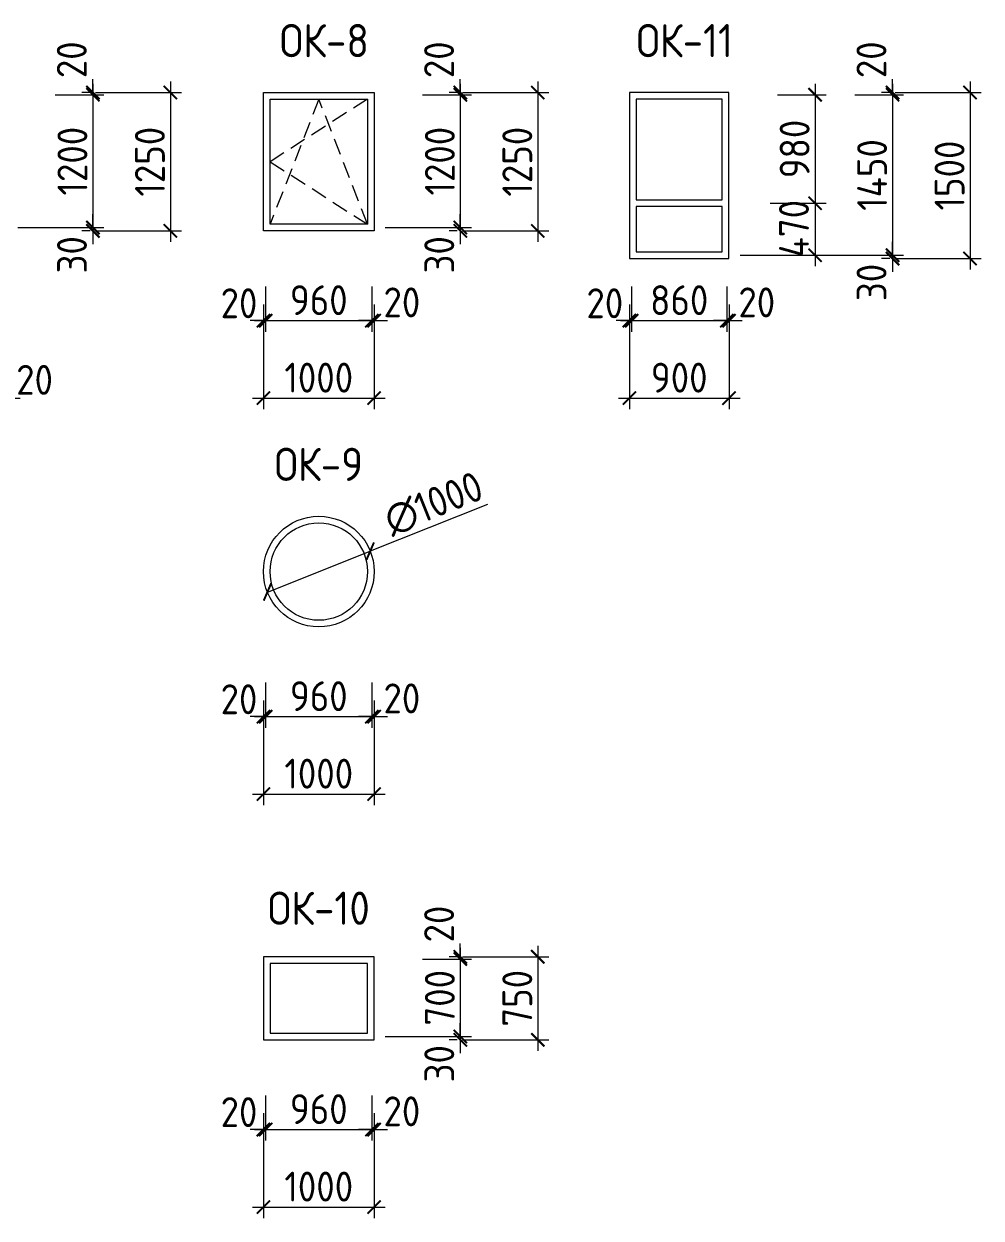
# Model space of a CAD drawing. Header units: millimetres. Extents: x 854812 to 1164625, y 589925 to 823301.
# Drawn here: x 1115268 to 1123918, y 602569 to 613359 of the extents above; entities that cross this region are included whole.
import ezdxf
from ezdxf.enums import TextEntityAlignment as Align

# ---------------------------------------------------------------- set-up
doc = ezdxf.new("R2010")
doc.units = ezdxf.units.MM
doc.linetypes.add('НЕВИДИМАЯX2', pattern=[0.75, 0.5, -0.25])
doc.layers.get('Defpoints').update_dxf_attribs({"color": 40})
for name, color, linetype, lineweight in [('АР_Марка_двери', 13, 'Continuous', 9), ('окна', 132, 'Continuous', 18), ('размеры', 215, 'Continuous', 13), ('УКАЗАТЕЛЬ', 6, 'Continuous', 13)]:
    doc.layers.add(name, color=color, linetype=linetype, lineweight=lineweight)
doc.styles.add('GOST 2.304', font='isocpeur.ttf', dxfattribs={"width": 0.9})
doc.dimstyles.new('1', dxfattribs={"dimscale": 100, "dimtxt": 2.7, "dimasz": 1.2, "dimexe": 1, "dimexo": 1, "dimgap": 0.5, "dimtad": 1, "dimdec": 0, "dimzin": 0, "dimdsep": 46, "dimtxsty": 'GOST 2.304', "dimblk": 'ARCHTICK', "dimcen": 0.09, "dimdle": 1, "dimclrd": 256, "dimclre": 256, "dimclrt": 7, "dimadec": 0, "dimazin": 0, "dimtfac": 1, "dimtdec": 0, "dimtmove": 1, "dimatfit": 3, "dimldrblk": 'ARCHTICK', "dimfxl": 100, "dimtolj": 1, "dimtzin": 0, "dimlwd": 5, "dimlwe": 5, "dimarcsym": 1})

# ---------------------------------------------------------------- blocks, each defined once
blk = doc.blocks.new('_ArchTick')
at = {"color": 0, "linetype": 'ByBlock', "const_width": 0.15}
blk.add_lwpolyline([(-0.5, -0.5), (0.5, 0.5)], dxfattribs=at)
blk = doc.blocks.new('*D787')
at = {"layer": 'Defpoints', "color": 0, "ltscale": 0.1}
for p in [(1115094, 610224), (1115114, 610224), (1115094, 609978)]:
    blk.add_point(p, dxfattribs=at)
at = {"layer": 'размеры', "lineweight": 5, "ltscale": 0.1}
for p, q in [((1115094, 610124), (1115094, 609878)), ((1115114, 610124), (1115114, 609878)), ((1115094, 609978), (1114974, 609978)), ((1115114, 609978), (1115094, 609978)), ((1115114, 609978), (1115234, 609978))]:
    blk.add_line(p, q, dxfattribs=at)
at = {"layer": 'размеры', "lineweight": 5, "ltscale": 0.1, "xscale": 120, "yscale": 120, "zscale": 120}
blk.add_blockref('_ArchTick', (1115094, 609978), dxfattribs=at)
at = {"layer": 'размеры', "lineweight": 5, "ltscale": 0.1, "xscale": 120, "yscale": 120, "zscale": 120, "rotation": 180}
blk.add_blockref('_ArchTick', (1115114, 609978), dxfattribs=at)
at = {"layer": 'размеры', "color": 7, "ltscale": 0.1, "insert": (1115365, 610143), "char_height": 270, "attachment_point": 5, "style": 'GOST 2.304'}
blk.add_mtext('\\A1;20', dxfattribs=at)
blk = doc.blocks.new('*D788')
at = {"layer": 'Defpoints', "color": 0, "ltscale": 0.1}
for p in [(1115452, 612719), (1115114, 611519), (1115892, 611519)]:
    blk.add_point(p, dxfattribs=at)
at = {"layer": 'размеры', "lineweight": 5, "ltscale": 0.1}
for p, q in [((1115892, 612819), (1115892, 611419)), ((1115552, 612719), (1115992, 612719)), ((1115214, 611519), (1115992, 611519))]:
    blk.add_line(p, q, dxfattribs=at)
at = {"layer": 'размеры', "lineweight": 5, "ltscale": 0.1, "xscale": 120, "yscale": 120, "zscale": 120}
for p, rotation in [((1115892, 612719), 90), ((1115892, 611519), 270)]:
    blk.add_blockref('_ArchTick', p, dxfattribs=dict(at, rotation=rotation))
at = {"layer": 'размеры', "color": 7, "ltscale": 0.1, "insert": (1115707, 612119), "char_height": 270, "attachment_point": 5, "rotation": 90, "style": 'GOST 2.304'}
blk.add_mtext('\\A1;1200', dxfattribs=at)
blk = doc.blocks.new('*D789')
at = {"layer": 'Defpoints', "color": 0, "ltscale": 0.1}
for p in [(1115814, 612739), (1115814, 611489), (1116592, 611489)]:
    blk.add_point(p, dxfattribs=at)
at = {"layer": 'размеры', "lineweight": 5, "ltscale": 0.1}
for p, q in [((1116592, 612839), (1116592, 611389)), ((1115914, 612739), (1116692, 612739)), ((1115914, 611489), (1116692, 611489))]:
    blk.add_line(p, q, dxfattribs=at)
at = {"layer": 'размеры', "lineweight": 5, "ltscale": 0.1, "xscale": 120, "yscale": 120, "zscale": 120}
for p, rotation in [((1116592, 612739), 90), ((1116592, 611489), 270)]:
    blk.add_blockref('_ArchTick', p, dxfattribs=dict(at, rotation=rotation))
at = {"layer": 'размеры', "color": 7, "ltscale": 0.1, "insert": (1116407, 612114), "char_height": 270, "attachment_point": 5, "rotation": 90, "style": 'GOST 2.304'}
blk.add_mtext('\\A1;1250', dxfattribs=at)
blk = doc.blocks.new('*D790')
at = {"layer": 'Defpoints', "color": 0, "ltscale": 0.1}
for p in [(1115837, 612719), (1115892, 612739), (1115966, 612739)]:
    blk.add_point(p, dxfattribs=at)
at = {"layer": 'размеры', "lineweight": 5, "ltscale": 0.1}
for p, q in [((1115892, 612739), (1115892, 612859)), ((1115866, 612739), (1115792, 612739)), ((1115892, 612719), (1115892, 612739)), ((1115892, 612719), (1115892, 612599)), ((1115937, 612719), (1115992, 612719))]:
    blk.add_line(p, q, dxfattribs=at)
at = {"layer": 'размеры', "lineweight": 5, "ltscale": 0.1, "xscale": 120, "yscale": 120, "zscale": 120}
for p, rotation in [((1115892, 612739), 270), ((1115892, 612719), 90)]:
    blk.add_blockref('_ArchTick', p, dxfattribs=dict(at, rotation=rotation))
at = {"layer": 'размеры', "color": 7, "ltscale": 0.1, "insert": (1115701, 613035), "char_height": 270, "attachment_point": 5, "rotation": 90, "style": 'GOST 2.304'}
blk.add_mtext('\\A1;20', dxfattribs=at)
blk = doc.blocks.new('*D791')
at = {"layer": 'Defpoints', "color": 0, "ltscale": 0.1}
for p in [(1115837, 611519), (1115892, 611489), (1115966, 611489)]:
    blk.add_point(p, dxfattribs=at)
at = {"layer": 'размеры', "lineweight": 5, "ltscale": 0.1}
for p, q in [((1115892, 611519), (1115892, 611639)), ((1115866, 611489), (1115792, 611489)), ((1115892, 611519), (1115892, 611489)), ((1115892, 611489), (1115892, 611369)), ((1115937, 611519), (1115992, 611519))]:
    blk.add_line(p, q, dxfattribs=at)
at = {"layer": 'размеры', "lineweight": 5, "ltscale": 0.1, "xscale": 120, "yscale": 120, "zscale": 120}
for p, rotation in [((1115892, 611519), 270), ((1115892, 611489), 90)]:
    blk.add_blockref('_ArchTick', p, dxfattribs=dict(at, rotation=rotation))
at = {"layer": 'размеры', "color": 7, "ltscale": 0.1, "insert": (1115703, 611273), "char_height": 270, "attachment_point": 5, "rotation": 90, "style": 'GOST 2.304'}
blk.add_mtext('\\A1;30', dxfattribs=at)
blk = doc.blocks.new('*D794')
at = {"layer": 'Defpoints', "color": 0, "ltscale": 0.1}
for p in [(1117453, 611086), (1118413, 611086), (1118413, 610678)]:
    blk.add_point(p, dxfattribs=at)
at = {"layer": 'размеры', "lineweight": 5, "ltscale": 0.1}
for p, q in [((1117453, 610986), (1117453, 610578)), ((1118413, 610986), (1118413, 610578)), ((1117353, 610678), (1118513, 610678))]:
    blk.add_line(p, q, dxfattribs=at)
at = {"layer": 'размеры', "lineweight": 5, "ltscale": 0.1, "xscale": 120, "yscale": 120, "zscale": 120, "rotation": 180}
blk.add_blockref('_ArchTick', (1117453, 610678), dxfattribs=at)
at = {"layer": 'размеры', "lineweight": 5, "ltscale": 0.1, "xscale": 120, "yscale": 120, "zscale": 120}
blk.add_blockref('_ArchTick', (1118413, 610678), dxfattribs=at)
at = {"layer": 'размеры', "color": 7, "ltscale": 0.1, "insert": (1117933, 610863), "char_height": 270, "attachment_point": 5, "style": 'GOST 2.304'}
blk.add_mtext('\\A1;960', dxfattribs=at)
blk = doc.blocks.new('*D795')
at = {"layer": 'Defpoints', "color": 0, "ltscale": 0.1}
for p in [(1117433, 610893), (1118433, 610893), (1118433, 609978)]:
    blk.add_point(p, dxfattribs=at)
at = {"layer": 'размеры', "lineweight": 5, "ltscale": 0.1}
for p, q in [((1117433, 610793), (1117433, 609878)), ((1118433, 610793), (1118433, 609878)), ((1117333, 609978), (1118533, 609978))]:
    blk.add_line(p, q, dxfattribs=at)
at = {"layer": 'размеры', "lineweight": 5, "ltscale": 0.1, "xscale": 120, "yscale": 120, "zscale": 120, "rotation": 180}
blk.add_blockref('_ArchTick', (1117433, 609978), dxfattribs=at)
at = {"layer": 'размеры', "lineweight": 5, "ltscale": 0.1, "xscale": 120, "yscale": 120, "zscale": 120}
blk.add_blockref('_ArchTick', (1118433, 609978), dxfattribs=at)
at = {"layer": 'размеры', "color": 7, "ltscale": 0.1, "insert": (1117933, 610163), "char_height": 270, "attachment_point": 5, "style": 'GOST 2.304'}
blk.add_mtext('\\A1;1000', dxfattribs=at)
blk = doc.blocks.new('*D796')
at = {"layer": 'Defpoints', "color": 0, "ltscale": 0.1}
for p in [(1117433, 610924), (1117453, 610924), (1117453, 610678)]:
    blk.add_point(p, dxfattribs=at)
at = {"layer": 'размеры', "lineweight": 5, "ltscale": 0.1}
for p, q in [((1117433, 610824), (1117433, 610578)), ((1117453, 610824), (1117453, 610578)), ((1117433, 610678), (1117313, 610678)), ((1117433, 610678), (1117453, 610678)), ((1117453, 610678), (1117573, 610678))]:
    blk.add_line(p, q, dxfattribs=at)
at = {"layer": 'размеры', "lineweight": 5, "ltscale": 0.1, "xscale": 120, "yscale": 120, "zscale": 120}
blk.add_blockref('_ArchTick', (1117433, 610678), dxfattribs=at)
at = {"layer": 'размеры', "lineweight": 5, "ltscale": 0.1, "xscale": 120, "yscale": 120, "zscale": 120, "rotation": 180}
blk.add_blockref('_ArchTick', (1117453, 610678), dxfattribs=at)
at = {"layer": 'размеры', "color": 7, "ltscale": 0.1, "insert": (1117212, 610835), "char_height": 270, "attachment_point": 5, "style": 'GOST 2.304'}
blk.add_mtext('\\A1;20', dxfattribs=at)
blk = doc.blocks.new('*D797')
at = {"layer": 'Defpoints', "color": 0, "ltscale": 0.1}
for p in [(1118413, 610924), (1118433, 610924), (1118413, 610678)]:
    blk.add_point(p, dxfattribs=at)
at = {"layer": 'размеры', "lineweight": 5, "ltscale": 0.1}
for p, q in [((1118413, 610824), (1118413, 610578)), ((1118433, 610824), (1118433, 610578)), ((1118413, 610678), (1118293, 610678)), ((1118433, 610678), (1118413, 610678)), ((1118433, 610678), (1118553, 610678))]:
    blk.add_line(p, q, dxfattribs=at)
at = {"layer": 'размеры', "lineweight": 5, "ltscale": 0.1, "xscale": 120, "yscale": 120, "zscale": 120}
blk.add_blockref('_ArchTick', (1118413, 610678), dxfattribs=at)
at = {"layer": 'размеры', "lineweight": 5, "ltscale": 0.1, "xscale": 120, "yscale": 120, "zscale": 120, "rotation": 180}
blk.add_blockref('_ArchTick', (1118433, 610678), dxfattribs=at)
at = {"layer": 'размеры', "color": 7, "ltscale": 0.1, "insert": (1118684, 610843), "char_height": 270, "attachment_point": 5, "style": 'GOST 2.304'}
blk.add_mtext('\\A1;20', dxfattribs=at)
blk = doc.blocks.new('*D798')
at = {"layer": 'Defpoints', "color": 0, "ltscale": 0.1}
for p in [(1118771, 612719), (1118433, 611519), (1119212, 611519)]:
    blk.add_point(p, dxfattribs=at)
at = {"layer": 'размеры', "lineweight": 5, "ltscale": 0.1}
for p, q in [((1119212, 612819), (1119212, 611419)), ((1118871, 612719), (1119312, 612719)), ((1118533, 611519), (1119312, 611519))]:
    blk.add_line(p, q, dxfattribs=at)
at = {"layer": 'размеры', "lineweight": 5, "ltscale": 0.1, "xscale": 120, "yscale": 120, "zscale": 120}
for p, rotation in [((1119212, 612719), 90), ((1119212, 611519), 270)]:
    blk.add_blockref('_ArchTick', p, dxfattribs=dict(at, rotation=rotation))
at = {"layer": 'размеры', "color": 7, "ltscale": 0.1, "insert": (1119027, 612119), "char_height": 270, "attachment_point": 5, "rotation": 90, "style": 'GOST 2.304'}
blk.add_mtext('\\A1;1200', dxfattribs=at)
blk = doc.blocks.new('*D799')
at = {"layer": 'Defpoints', "color": 0, "ltscale": 0.1}
for p in [(1119133, 612739), (1119133, 611489), (1119912, 611489)]:
    blk.add_point(p, dxfattribs=at)
at = {"layer": 'размеры', "lineweight": 5, "ltscale": 0.1}
for p, q in [((1119912, 612839), (1119912, 611389)), ((1119233, 612739), (1120012, 612739)), ((1119233, 611489), (1120012, 611489))]:
    blk.add_line(p, q, dxfattribs=at)
at = {"layer": 'размеры', "lineweight": 5, "ltscale": 0.1, "xscale": 120, "yscale": 120, "zscale": 120}
for p, rotation in [((1119912, 612739), 90), ((1119912, 611489), 270)]:
    blk.add_blockref('_ArchTick', p, dxfattribs=dict(at, rotation=rotation))
at = {"layer": 'размеры', "color": 7, "ltscale": 0.1, "insert": (1119727, 612114), "char_height": 270, "attachment_point": 5, "rotation": 90, "style": 'GOST 2.304'}
blk.add_mtext('\\A1;1250', dxfattribs=at)
blk = doc.blocks.new('*D800')
at = {"layer": 'Defpoints', "color": 0, "ltscale": 0.1}
for p in [(1119157, 612719), (1119212, 612739), (1119285, 612739)]:
    blk.add_point(p, dxfattribs=at)
at = {"layer": 'размеры', "lineweight": 5, "ltscale": 0.1}
for p, q in [((1119212, 612739), (1119212, 612859)), ((1119185, 612739), (1119112, 612739)), ((1119212, 612719), (1119212, 612739)), ((1119212, 612719), (1119212, 612599)), ((1119257, 612719), (1119312, 612719))]:
    blk.add_line(p, q, dxfattribs=at)
at = {"layer": 'размеры', "lineweight": 5, "ltscale": 0.1, "xscale": 120, "yscale": 120, "zscale": 120}
for p, rotation in [((1119212, 612739), 270), ((1119212, 612719), 90)]:
    blk.add_blockref('_ArchTick', p, dxfattribs=dict(at, rotation=rotation))
at = {"layer": 'размеры', "color": 7, "ltscale": 0.1, "insert": (1119020, 613035), "char_height": 270, "attachment_point": 5, "rotation": 90, "style": 'GOST 2.304'}
blk.add_mtext('\\A1;20', dxfattribs=at)
blk = doc.blocks.new('*D801')
at = {"layer": 'Defpoints', "color": 0, "ltscale": 0.1}
for p in [(1119157, 611519), (1119212, 611489), (1119285, 611489)]:
    blk.add_point(p, dxfattribs=at)
at = {"layer": 'размеры', "lineweight": 5, "ltscale": 0.1}
for p, q in [((1119212, 611519), (1119212, 611639)), ((1119185, 611489), (1119112, 611489)), ((1119212, 611519), (1119212, 611489)), ((1119212, 611489), (1119212, 611369)), ((1119257, 611519), (1119312, 611519))]:
    blk.add_line(p, q, dxfattribs=at)
at = {"layer": 'размеры', "lineweight": 5, "ltscale": 0.1, "xscale": 120, "yscale": 120, "zscale": 120}
for p, rotation in [((1119212, 611519), 270), ((1119212, 611489), 90)]:
    blk.add_blockref('_ArchTick', p, dxfattribs=dict(at, rotation=rotation))
at = {"layer": 'размеры', "color": 7, "ltscale": 0.1, "insert": (1119022, 611273), "char_height": 270, "attachment_point": 5, "rotation": 90, "style": 'GOST 2.304'}
blk.add_mtext('\\A1;30', dxfattribs=at)
blk = doc.blocks.new('*D802')
at = {"layer": 'Defpoints', "color": 0, "ltscale": 0.1}
for p in [(1117453, 607508), (1118413, 607508), (1118413, 607100)]:
    blk.add_point(p, dxfattribs=at)
at = {"layer": 'размеры', "lineweight": 5, "ltscale": 0.1}
for p, q in [((1117453, 607408), (1117453, 607000)), ((1118413, 607408), (1118413, 607000)), ((1117353, 607100), (1118513, 607100))]:
    blk.add_line(p, q, dxfattribs=at)
at = {"layer": 'размеры', "lineweight": 5, "ltscale": 0.1, "xscale": 120, "yscale": 120, "zscale": 120, "rotation": 180}
blk.add_blockref('_ArchTick', (1117453, 607100), dxfattribs=at)
at = {"layer": 'размеры', "lineweight": 5, "ltscale": 0.1, "xscale": 120, "yscale": 120, "zscale": 120}
blk.add_blockref('_ArchTick', (1118413, 607100), dxfattribs=at)
at = {"layer": 'размеры', "color": 7, "ltscale": 0.1, "insert": (1117933, 607285), "char_height": 270, "attachment_point": 5, "style": 'GOST 2.304'}
blk.add_mtext('\\A1;960', dxfattribs=at)
blk = doc.blocks.new('*D803')
at = {"layer": 'Defpoints', "color": 0, "ltscale": 0.1}
for p in [(1117433, 607314), (1118433, 607314), (1118433, 606400)]:
    blk.add_point(p, dxfattribs=at)
at = {"layer": 'размеры', "lineweight": 5, "ltscale": 0.1}
for p, q in [((1117433, 607214), (1117433, 606300)), ((1118433, 607214), (1118433, 606300)), ((1117333, 606400), (1118533, 606400))]:
    blk.add_line(p, q, dxfattribs=at)
at = {"layer": 'размеры', "lineweight": 5, "ltscale": 0.1, "xscale": 120, "yscale": 120, "zscale": 120, "rotation": 180}
blk.add_blockref('_ArchTick', (1117433, 606400), dxfattribs=at)
at = {"layer": 'размеры', "lineweight": 5, "ltscale": 0.1, "xscale": 120, "yscale": 120, "zscale": 120}
blk.add_blockref('_ArchTick', (1118433, 606400), dxfattribs=at)
at = {"layer": 'размеры', "color": 7, "ltscale": 0.1, "insert": (1117933, 606585), "char_height": 270, "attachment_point": 5, "style": 'GOST 2.304'}
blk.add_mtext('\\A1;1000', dxfattribs=at)
blk = doc.blocks.new('*D804')
at = {"layer": 'Defpoints', "color": 0, "ltscale": 0.1}
for p in [(1117433, 607346), (1117453, 607346), (1117453, 607100)]:
    blk.add_point(p, dxfattribs=at)
at = {"layer": 'размеры', "lineweight": 5, "ltscale": 0.1}
for p, q in [((1117433, 607246), (1117433, 607000)), ((1117453, 607246), (1117453, 607000)), ((1117433, 607100), (1117313, 607100)), ((1117433, 607100), (1117453, 607100)), ((1117453, 607100), (1117573, 607100))]:
    blk.add_line(p, q, dxfattribs=at)
at = {"layer": 'размеры', "lineweight": 5, "ltscale": 0.1, "xscale": 120, "yscale": 120, "zscale": 120}
blk.add_blockref('_ArchTick', (1117433, 607100), dxfattribs=at)
at = {"layer": 'размеры', "lineweight": 5, "ltscale": 0.1, "xscale": 120, "yscale": 120, "zscale": 120, "rotation": 180}
blk.add_blockref('_ArchTick', (1117453, 607100), dxfattribs=at)
at = {"layer": 'размеры', "color": 7, "ltscale": 0.1, "insert": (1117212, 607257), "char_height": 270, "attachment_point": 5, "style": 'GOST 2.304'}
blk.add_mtext('\\A1;20', dxfattribs=at)
blk = doc.blocks.new('*D805')
at = {"layer": 'Defpoints', "color": 0, "ltscale": 0.1}
for p in [(1118413, 607346), (1118433, 607346), (1118413, 607100)]:
    blk.add_point(p, dxfattribs=at)
at = {"layer": 'размеры', "lineweight": 5, "ltscale": 0.1}
for p, q in [((1118413, 607246), (1118413, 607000)), ((1118433, 607246), (1118433, 607000)), ((1118413, 607100), (1118293, 607100)), ((1118433, 607100), (1118413, 607100)), ((1118433, 607100), (1118553, 607100))]:
    blk.add_line(p, q, dxfattribs=at)
at = {"layer": 'размеры', "lineweight": 5, "ltscale": 0.1, "xscale": 120, "yscale": 120, "zscale": 120}
blk.add_blockref('_ArchTick', (1118413, 607100), dxfattribs=at)
at = {"layer": 'размеры', "lineweight": 5, "ltscale": 0.1, "xscale": 120, "yscale": 120, "zscale": 120, "rotation": 180}
blk.add_blockref('_ArchTick', (1118433, 607100), dxfattribs=at)
at = {"layer": 'размеры', "color": 7, "ltscale": 0.1, "insert": (1118684, 607265), "char_height": 270, "attachment_point": 5, "style": 'GOST 2.304'}
blk.add_mtext('\\A1;20', dxfattribs=at)
blk = doc.blocks.new('*D806')
at = {"layer": 'Defpoints', "color": 0, "ltscale": 0.1}
for p in [(1118398, 608596, 0), (1117469, 608226, 0)]:
    blk.add_point(p, dxfattribs=at)
at = {"layer": 'размеры', "lineweight": 5, "ltscale": 0.1}
for p in [(1119459, 609018), (1117469, 608226)]:
    blk.add_line(p, (1118398, 608596), dxfattribs=at)
at = {"layer": 'размеры', "lineweight": 5, "ltscale": 0.1, "xscale": 120, "yscale": 120, "zscale": 120}
for p, rotation in [((1118398, 608596), 201.723144655945), ((1117469, 608226), 21.72314465594493)]:
    blk.add_blockref('_ArchTick', p, dxfattribs=dict(at, rotation=rotation))
at = {"layer": 'размеры', "color": 7, "ltscale": 0.1, "insert": (1118971, 609023), "char_height": 270, "attachment_point": 5, "rotation": 21.7231, "style": 'GOST 2.304'}
blk.add_mtext('\\A1;∅1000', dxfattribs=at)
blk = doc.blocks.new('*D807')
at = {"layer": 'Defpoints', "color": 0, "ltscale": 0.1}
for p in [(1117453, 603778), (1118413, 603778), (1118413, 603369)]:
    blk.add_point(p, dxfattribs=at)
at = {"layer": 'размеры', "lineweight": 5, "ltscale": 0.1}
for p, q in [((1117453, 603678), (1117453, 603269)), ((1118413, 603678), (1118413, 603269)), ((1117353, 603369), (1118513, 603369))]:
    blk.add_line(p, q, dxfattribs=at)
at = {"layer": 'размеры', "lineweight": 5, "ltscale": 0.1, "xscale": 120, "yscale": 120, "zscale": 120, "rotation": 180}
blk.add_blockref('_ArchTick', (1117453, 603369), dxfattribs=at)
at = {"layer": 'размеры', "lineweight": 5, "ltscale": 0.1, "xscale": 120, "yscale": 120, "zscale": 120}
blk.add_blockref('_ArchTick', (1118413, 603369), dxfattribs=at)
at = {"layer": 'размеры', "color": 7, "ltscale": 0.1, "insert": (1117933, 603554), "char_height": 270, "attachment_point": 5, "style": 'GOST 2.304'}
blk.add_mtext('\\A1;960', dxfattribs=at)
blk = doc.blocks.new('*D808')
at = {"layer": 'Defpoints', "color": 0, "ltscale": 0.1}
for p in [(1117433, 603584), (1118433, 603584), (1118433, 602669)]:
    blk.add_point(p, dxfattribs=at)
at = {"layer": 'размеры', "lineweight": 5, "ltscale": 0.1}
for p, q in [((1117433, 603484), (1117433, 602569)), ((1118433, 603484), (1118433, 602569)), ((1117333, 602669), (1118533, 602669))]:
    blk.add_line(p, q, dxfattribs=at)
at = {"layer": 'размеры', "lineweight": 5, "ltscale": 0.1, "xscale": 120, "yscale": 120, "zscale": 120, "rotation": 180}
blk.add_blockref('_ArchTick', (1117433, 602669), dxfattribs=at)
at = {"layer": 'размеры', "lineweight": 5, "ltscale": 0.1, "xscale": 120, "yscale": 120, "zscale": 120}
blk.add_blockref('_ArchTick', (1118433, 602669), dxfattribs=at)
at = {"layer": 'размеры', "color": 7, "ltscale": 0.1, "insert": (1117933, 602854), "char_height": 270, "attachment_point": 5, "style": 'GOST 2.304'}
blk.add_mtext('\\A1;1000', dxfattribs=at)
blk = doc.blocks.new('*D809')
at = {"layer": 'Defpoints', "color": 0, "ltscale": 0.1}
for p in [(1117433, 603616), (1117453, 603616), (1117453, 603369)]:
    blk.add_point(p, dxfattribs=at)
at = {"layer": 'размеры', "lineweight": 5, "ltscale": 0.1}
for p, q in [((1117433, 603516), (1117433, 603269)), ((1117453, 603516), (1117453, 603269)), ((1117433, 603369), (1117313, 603369)), ((1117433, 603369), (1117453, 603369)), ((1117453, 603369), (1117573, 603369))]:
    blk.add_line(p, q, dxfattribs=at)
at = {"layer": 'размеры', "lineweight": 5, "ltscale": 0.1, "xscale": 120, "yscale": 120, "zscale": 120}
blk.add_blockref('_ArchTick', (1117433, 603369), dxfattribs=at)
at = {"layer": 'размеры', "lineweight": 5, "ltscale": 0.1, "xscale": 120, "yscale": 120, "zscale": 120, "rotation": 180}
blk.add_blockref('_ArchTick', (1117453, 603369), dxfattribs=at)
at = {"layer": 'размеры', "color": 7, "ltscale": 0.1, "insert": (1117212, 603527), "char_height": 270, "attachment_point": 5, "style": 'GOST 2.304'}
blk.add_mtext('\\A1;20', dxfattribs=at)
blk = doc.blocks.new('*D810')
at = {"layer": 'Defpoints', "color": 0, "ltscale": 0.1}
for p in [(1118413, 603616), (1118433, 603616), (1118413, 603369)]:
    blk.add_point(p, dxfattribs=at)
at = {"layer": 'размеры', "lineweight": 5, "ltscale": 0.1}
for p, q in [((1118413, 603516), (1118413, 603269)), ((1118433, 603516), (1118433, 603269)), ((1118413, 603369), (1118293, 603369)), ((1118433, 603369), (1118413, 603369)), ((1118433, 603369), (1118553, 603369))]:
    blk.add_line(p, q, dxfattribs=at)
at = {"layer": 'размеры', "lineweight": 5, "ltscale": 0.1, "xscale": 120, "yscale": 120, "zscale": 120}
blk.add_blockref('_ArchTick', (1118413, 603369), dxfattribs=at)
at = {"layer": 'размеры', "lineweight": 5, "ltscale": 0.1, "xscale": 120, "yscale": 120, "zscale": 120, "rotation": 180}
blk.add_blockref('_ArchTick', (1118433, 603369), dxfattribs=at)
at = {"layer": 'размеры', "color": 7, "ltscale": 0.1, "insert": (1118684, 603534), "char_height": 270, "attachment_point": 5, "style": 'GOST 2.304'}
blk.add_mtext('\\A1;20', dxfattribs=at)
blk = doc.blocks.new('*D811')
at = {"layer": 'Defpoints', "color": 0, "ltscale": 0.1}
for p in [(1118771, 604910), (1118433, 604210), (1119212, 604210)]:
    blk.add_point(p, dxfattribs=at)
at = {"layer": 'размеры', "lineweight": 5, "ltscale": 0.1}
for p, q in [((1119212, 605010), (1119212, 604110)), ((1118871, 604910), (1119312, 604910)), ((1118533, 604210), (1119312, 604210))]:
    blk.add_line(p, q, dxfattribs=at)
at = {"layer": 'размеры', "lineweight": 5, "ltscale": 0.1, "xscale": 120, "yscale": 120, "zscale": 120}
for p, rotation in [((1119212, 604910), 90), ((1119212, 604210), 270)]:
    blk.add_blockref('_ArchTick', p, dxfattribs=dict(at, rotation=rotation))
at = {"layer": 'размеры', "color": 7, "ltscale": 0.1, "insert": (1119027, 604560), "char_height": 270, "attachment_point": 5, "rotation": 90, "style": 'GOST 2.304'}
blk.add_mtext('\\A1;700', dxfattribs=at)
blk = doc.blocks.new('*D812')
at = {"layer": 'Defpoints', "color": 0, "ltscale": 0.1}
for p in [(1119133, 604930), (1119133, 604180), (1119912, 604180)]:
    blk.add_point(p, dxfattribs=at)
at = {"layer": 'размеры', "lineweight": 5, "ltscale": 0.1}
for p, q in [((1119912, 605030), (1119912, 604080)), ((1119233, 604930), (1120012, 604930)), ((1119233, 604180), (1120012, 604180))]:
    blk.add_line(p, q, dxfattribs=at)
at = {"layer": 'размеры', "lineweight": 5, "ltscale": 0.1, "xscale": 120, "yscale": 120, "zscale": 120}
for p, rotation in [((1119912, 604930), 90), ((1119912, 604180), 270)]:
    blk.add_blockref('_ArchTick', p, dxfattribs=dict(at, rotation=rotation))
at = {"layer": 'размеры', "color": 7, "ltscale": 0.1, "insert": (1119727, 604555), "char_height": 270, "attachment_point": 5, "rotation": 90, "style": 'GOST 2.304'}
blk.add_mtext('\\A1;750', dxfattribs=at)
blk = doc.blocks.new('*D813')
at = {"layer": 'Defpoints', "color": 0, "ltscale": 0.1}
for p in [(1119157, 604910), (1119212, 604930), (1119285, 604930)]:
    blk.add_point(p, dxfattribs=at)
at = {"layer": 'размеры', "lineweight": 5, "ltscale": 0.1}
for p, q in [((1119212, 604930), (1119212, 605050)), ((1119185, 604930), (1119112, 604930)), ((1119212, 604910), (1119212, 604930)), ((1119212, 604910), (1119212, 604790)), ((1119257, 604910), (1119312, 604910))]:
    blk.add_line(p, q, dxfattribs=at)
at = {"layer": 'размеры', "lineweight": 5, "ltscale": 0.1, "xscale": 120, "yscale": 120, "zscale": 120}
for p, rotation in [((1119212, 604930), 270), ((1119212, 604910), 90)]:
    blk.add_blockref('_ArchTick', p, dxfattribs=dict(at, rotation=rotation))
at = {"layer": 'размеры', "color": 7, "ltscale": 0.1, "insert": (1119020, 605226), "char_height": 270, "attachment_point": 5, "rotation": 90, "style": 'GOST 2.304'}
blk.add_mtext('\\A1;20', dxfattribs=at)
blk = doc.blocks.new('*D814')
at = {"layer": 'Defpoints', "color": 0, "ltscale": 0.1}
for p in [(1119157, 604210), (1119212, 604180), (1119285, 604180)]:
    blk.add_point(p, dxfattribs=at)
at = {"layer": 'размеры', "lineweight": 5, "ltscale": 0.1}
for p, q in [((1119212, 604210), (1119212, 604330)), ((1119185, 604180), (1119112, 604180)), ((1119212, 604210), (1119212, 604180)), ((1119212, 604180), (1119212, 604060)), ((1119257, 604210), (1119312, 604210))]:
    blk.add_line(p, q, dxfattribs=at)
at = {"layer": 'размеры', "lineweight": 5, "ltscale": 0.1, "xscale": 120, "yscale": 120, "zscale": 120}
for p, rotation in [((1119212, 604210), 270), ((1119212, 604180), 90)]:
    blk.add_blockref('_ArchTick', p, dxfattribs=dict(at, rotation=rotation))
at = {"layer": 'размеры', "color": 7, "ltscale": 0.1, "insert": (1119022, 603964), "char_height": 270, "attachment_point": 5, "rotation": 90, "style": 'GOST 2.304'}
blk.add_mtext('\\A1;30', dxfattribs=at)
blk = doc.blocks.new('*D815')
at = {"layer": 'Defpoints', "color": 0, "ltscale": 0.1}
for p in [(1122677, 612719), (1122340, 611269), (1123118, 611269)]:
    blk.add_point(p, dxfattribs=at)
at = {"layer": 'размеры', "lineweight": 5, "ltscale": 0.1}
for p, q in [((1123118, 612819), (1123118, 611169)), ((1122777, 612719), (1123218, 612719)), ((1122440, 611269), (1123218, 611269))]:
    blk.add_line(p, q, dxfattribs=at)
at = {"layer": 'размеры', "lineweight": 5, "ltscale": 0.1, "xscale": 120, "yscale": 120, "zscale": 120}
for p, rotation in [((1123118, 612719), 90), ((1123118, 611269), 270)]:
    blk.add_blockref('_ArchTick', p, dxfattribs=dict(at, rotation=rotation))
at = {"layer": 'размеры', "color": 7, "ltscale": 0.1, "insert": (1122933, 611994), "char_height": 270, "attachment_point": 5, "rotation": 90, "style": 'GOST 2.304'}
blk.add_mtext('\\A1;1450', dxfattribs=at)
blk = doc.blocks.new('*D816')
at = {"layer": 'Defpoints', "color": 0, "ltscale": 0.1}
for p in [(1123040, 612739), (1123040, 611239), (1123818, 611239)]:
    blk.add_point(p, dxfattribs=at)
at = {"layer": 'размеры', "lineweight": 5, "ltscale": 0.1}
for p, q in [((1123818, 612839), (1123818, 611139)), ((1123140, 612739), (1123918, 612739)), ((1123140, 611239), (1123918, 611239))]:
    blk.add_line(p, q, dxfattribs=at)
at = {"layer": 'размеры', "lineweight": 5, "ltscale": 0.1, "xscale": 120, "yscale": 120, "zscale": 120}
for p, rotation in [((1123818, 612739), 90), ((1123818, 611239), 270)]:
    blk.add_blockref('_ArchTick', p, dxfattribs=dict(at, rotation=rotation))
at = {"layer": 'размеры', "color": 7, "ltscale": 0.1, "insert": (1123633, 611989), "char_height": 270, "attachment_point": 5, "rotation": 90, "style": 'GOST 2.304'}
blk.add_mtext('\\A1;1500', dxfattribs=at)
blk = doc.blocks.new('*D817')
at = {"layer": 'Defpoints', "color": 0, "ltscale": 0.1}
for p in [(1123063, 612719), (1123118, 612739), (1123191, 612739)]:
    blk.add_point(p, dxfattribs=at)
at = {"layer": 'размеры', "lineweight": 5, "ltscale": 0.1}
for p, q in [((1123118, 612739), (1123118, 612859)), ((1123091, 612739), (1123018, 612739)), ((1123118, 612719), (1123118, 612739)), ((1123118, 612719), (1123118, 612599)), ((1123163, 612719), (1123218, 612719))]:
    blk.add_line(p, q, dxfattribs=at)
at = {"layer": 'размеры', "lineweight": 5, "ltscale": 0.1, "xscale": 120, "yscale": 120, "zscale": 120}
for p, rotation in [((1123118, 612739), 270), ((1123118, 612719), 90)]:
    blk.add_blockref('_ArchTick', p, dxfattribs=dict(at, rotation=rotation))
at = {"layer": 'размеры', "color": 7, "ltscale": 0.1, "insert": (1122927, 613035), "char_height": 270, "attachment_point": 5, "rotation": 90, "style": 'GOST 2.304'}
blk.add_mtext('\\A1;20', dxfattribs=at)
blk = doc.blocks.new('*D818')
at = {"layer": 'Defpoints', "color": 0, "ltscale": 0.1}
for p in [(1123063, 611269), (1123118, 611239), (1123192, 611239)]:
    blk.add_point(p, dxfattribs=at)
at = {"layer": 'размеры', "lineweight": 5, "ltscale": 0.1}
for p, q in [((1123118, 611269), (1123118, 611389)), ((1123118, 611269), (1123118, 611239)), ((1123163, 611269), (1123218, 611269)), ((1123092, 611239), (1123018, 611239)), ((1123118, 611239), (1123118, 611119))]:
    blk.add_line(p, q, dxfattribs=at)
at = {"layer": 'размеры', "lineweight": 5, "ltscale": 0.1, "xscale": 120, "yscale": 120, "zscale": 120}
for p, rotation in [((1123118, 611269), 270), ((1123118, 611239), 90)]:
    blk.add_blockref('_ArchTick', p, dxfattribs=dict(at, rotation=rotation))
at = {"layer": 'размеры', "color": 7, "ltscale": 0.1, "insert": (1122928, 611023), "char_height": 270, "attachment_point": 5, "rotation": 90, "style": 'GOST 2.304'}
blk.add_mtext('\\A1;30', dxfattribs=at)
blk = doc.blocks.new('*D819')
at = {"layer": 'Defpoints', "color": 0, "ltscale": 0.1}
for p in [(1121977, 612719), (1121912, 611739), (1122418, 611739)]:
    blk.add_point(p, dxfattribs=at)
at = {"layer": 'размеры', "lineweight": 5, "ltscale": 0.1}
for p, q in [((1122418, 612819), (1122418, 611639)), ((1122077, 612719), (1122518, 612719)), ((1122012, 611739), (1122518, 611739))]:
    blk.add_line(p, q, dxfattribs=at)
at = {"layer": 'размеры', "lineweight": 5, "ltscale": 0.1, "xscale": 120, "yscale": 120, "zscale": 120}
for p, rotation in [((1122418, 612719), 90), ((1122418, 611739), 270)]:
    blk.add_blockref('_ArchTick', p, dxfattribs=dict(at, rotation=rotation))
at = {"layer": 'размеры', "color": 7, "ltscale": 0.1, "insert": (1122233, 612229), "char_height": 270, "attachment_point": 5, "rotation": 90, "style": 'GOST 2.304'}
blk.add_mtext('\\A1;980', dxfattribs=at)
blk = doc.blocks.new('*D820')
at = {"layer": 'Defpoints', "color": 0, "ltscale": 0.1}
for p in [(1121977, 611739), (1121640, 611269), (1122418, 611269)]:
    blk.add_point(p, dxfattribs=at)
at = {"layer": 'размеры', "lineweight": 5, "ltscale": 0.1}
for p, q in [((1122418, 611839), (1122418, 611169)), ((1122077, 611739), (1122518, 611739)), ((1121740, 611269), (1122518, 611269))]:
    blk.add_line(p, q, dxfattribs=at)
at = {"layer": 'размеры', "lineweight": 5, "ltscale": 0.1, "xscale": 120, "yscale": 120, "zscale": 120}
for p, rotation in [((1122418, 611739), 90), ((1122418, 611269), 270)]:
    blk.add_blockref('_ArchTick', p, dxfattribs=dict(at, rotation=rotation))
at = {"layer": 'размеры', "color": 7, "ltscale": 0.1, "insert": (1122227, 611509), "char_height": 270, "attachment_point": 5, "rotation": 90, "style": 'GOST 2.304'}
blk.add_mtext('\\A1;470', dxfattribs=at)
blk = doc.blocks.new('*D821')
at = {"layer": 'Defpoints', "color": 0, "ltscale": 0.1}
for p in [(1120760, 611086), (1121620, 611086), (1121620, 610678)]:
    blk.add_point(p, dxfattribs=at)
at = {"layer": 'размеры', "lineweight": 5, "ltscale": 0.1}
for p, q in [((1120760, 610986), (1120760, 610578)), ((1121620, 610986), (1121620, 610578)), ((1120660, 610678), (1121720, 610678))]:
    blk.add_line(p, q, dxfattribs=at)
at = {"layer": 'размеры', "lineweight": 5, "ltscale": 0.1, "xscale": 120, "yscale": 120, "zscale": 120, "rotation": 180}
blk.add_blockref('_ArchTick', (1120760, 610678), dxfattribs=at)
at = {"layer": 'размеры', "lineweight": 5, "ltscale": 0.1, "xscale": 120, "yscale": 120, "zscale": 120}
blk.add_blockref('_ArchTick', (1121620, 610678), dxfattribs=at)
at = {"layer": 'размеры', "color": 7, "ltscale": 0.1, "insert": (1121190, 610863), "char_height": 270, "attachment_point": 5, "style": 'GOST 2.304'}
blk.add_mtext('\\A1;860', dxfattribs=at)
blk = doc.blocks.new('*D822')
at = {"layer": 'Defpoints', "color": 0, "ltscale": 0.1}
for p in [(1120740, 610893), (1121640, 610893), (1121640, 609978)]:
    blk.add_point(p, dxfattribs=at)
at = {"layer": 'размеры', "lineweight": 5, "ltscale": 0.1}
for p, q in [((1120740, 610793), (1120740, 609878)), ((1121640, 610793), (1121640, 609878)), ((1120640, 609978), (1121740, 609978))]:
    blk.add_line(p, q, dxfattribs=at)
at = {"layer": 'размеры', "lineweight": 5, "ltscale": 0.1, "xscale": 120, "yscale": 120, "zscale": 120, "rotation": 180}
blk.add_blockref('_ArchTick', (1120740, 609978), dxfattribs=at)
at = {"layer": 'размеры', "lineweight": 5, "ltscale": 0.1, "xscale": 120, "yscale": 120, "zscale": 120}
blk.add_blockref('_ArchTick', (1121640, 609978), dxfattribs=at)
at = {"layer": 'размеры', "color": 7, "ltscale": 0.1, "insert": (1121190, 610163), "char_height": 270, "attachment_point": 5, "style": 'GOST 2.304'}
blk.add_mtext('\\A1;900', dxfattribs=at)
blk = doc.blocks.new('*D823')
at = {"layer": 'Defpoints', "color": 0, "ltscale": 0.1}
for p in [(1120740, 610924), (1120760, 610924), (1120760, 610678)]:
    blk.add_point(p, dxfattribs=at)
at = {"layer": 'размеры', "lineweight": 5, "ltscale": 0.1}
for p, q in [((1120740, 610824), (1120740, 610578)), ((1120760, 610824), (1120760, 610578)), ((1120740, 610678), (1120620, 610678)), ((1120740, 610678), (1120760, 610678)), ((1120760, 610678), (1120880, 610678))]:
    blk.add_line(p, q, dxfattribs=at)
at = {"layer": 'размеры', "lineweight": 5, "ltscale": 0.1, "xscale": 120, "yscale": 120, "zscale": 120}
blk.add_blockref('_ArchTick', (1120740, 610678), dxfattribs=at)
at = {"layer": 'размеры', "lineweight": 5, "ltscale": 0.1, "xscale": 120, "yscale": 120, "zscale": 120, "rotation": 180}
blk.add_blockref('_ArchTick', (1120760, 610678), dxfattribs=at)
at = {"layer": 'размеры', "color": 7, "ltscale": 0.1, "insert": (1120518, 610835), "char_height": 270, "attachment_point": 5, "style": 'GOST 2.304'}
blk.add_mtext('\\A1;20', dxfattribs=at)
blk = doc.blocks.new('*D824')
at = {"layer": 'Defpoints', "color": 0, "ltscale": 0.1}
for p in [(1121620, 610924), (1121640, 610924), (1121620, 610678)]:
    blk.add_point(p, dxfattribs=at)
at = {"layer": 'размеры', "lineweight": 5, "ltscale": 0.1}
for p, q in [((1121620, 610824), (1121620, 610578)), ((1121640, 610824), (1121640, 610578)), ((1121620, 610678), (1121500, 610678)), ((1121640, 610678), (1121620, 610678)), ((1121640, 610678), (1121760, 610678))]:
    blk.add_line(p, q, dxfattribs=at)
at = {"layer": 'размеры', "lineweight": 5, "ltscale": 0.1, "xscale": 120, "yscale": 120, "zscale": 120}
blk.add_blockref('_ArchTick', (1121620, 610678), dxfattribs=at)
at = {"layer": 'размеры', "lineweight": 5, "ltscale": 0.1, "xscale": 120, "yscale": 120, "zscale": 120, "rotation": 180}
blk.add_blockref('_ArchTick', (1121640, 610678), dxfattribs=at)
at = {"layer": 'размеры', "color": 7, "ltscale": 0.1, "insert": (1121891, 610843), "char_height": 270, "attachment_point": 5, "style": 'GOST 2.304'}
blk.add_mtext('\\A1;20', dxfattribs=at)

msp = doc.modelspace()

# ---------------------------------------------------------------- linework, layer by layer
at = {"layer": 'окна', "color": 7, "ltscale": 0.1}
for points in [[(1118433.3, 611489), (1117433.3, 611489), (1117433.3, 612739), (1118433.3, 612739)], [(1118373.3, 611549), (1117493.3, 611549), (1117493.3, 612679), (1118373.3, 612679)], [(1120739.6, 611239), (1121639.6, 611239), (1121639.6, 612739), (1120739.6, 612739)], [(1121579.6, 611769), (1121579.6, 612679), (1120799.6, 612679), (1120799.6, 611769)], [(1120799.6, 611709), (1120799.6, 611299), (1121579.6, 611299), (1121579.6, 611709)], [(1117433.3, 604180.2), (1118433.3, 604180.2), (1118433.3, 604930.2), (1117433.3, 604930.2)], [(1117493.3, 604240.2), (1118373.3, 604240.2), (1118373.3, 604870.2), (1117493.3, 604870.2)]]:
    msp.add_lwpolyline(points, close=True, dxfattribs=at)
at = {"layer": 'окна', "color": 7, "linetype": 'Continuous', "ltscale": 0.1}
for radius in [500, 440]:
    msp.add_circle((1117933.3, 608410.8, 0), radius, dxfattribs=at)
at = {"layer": 'УКАЗАТЕЛЬ', "linetype": 'НЕВИДИМАЯX2', "ltscale": 300}
for points in [[(1118373.3, 612679), (1117493.3, 612114), (1118373.3, 611549)], [(1118373.3, 611549), (1117933.3, 612679), (1117493.3, 611549)]]:
    msp.add_lwpolyline(points, dxfattribs=at)

# ---------------------------------------------------------------- texts
at = {"layer": 'АР_Марка_двери', "linetype": 'Continuous', "lineweight": 15, "style": 'GOST 2.304', "width": 0.9}
for s, p in [('ОК-8', (1117983.3, 613058.1)), ('ОК-11', (1121239.6, 613058.1)), ('ОК-9', (1117933.3, 609229.8, 0)), ('ОК-10', (1117933.3, 605219.3, 0))]:
    msp.add_text(s, height=300, dxfattribs=at).set_placement(p, align=Align.CENTER)

# ---------------------------------------------------------------- dimensions: what is measured, and where the dimension line sits
at = {"layer": 'размеры', "ltscale": 0.1}
for base, p1, p2, angle, picture, middle in [((1115892.4, 612739), (1115837.3, 612719), (1115965.6, 612739), 90, '*D790', (1115886.1, 613034.9)), ((1119211.7, 612739), (1119156.6, 612719), (1119284.9, 612739), 90, '*D800', (1119205.4, 613034.9)), ((1123118, 612739), (1123062.9, 612719), (1123191.2, 612739), 90, '*D817', (1123111.7, 613034.9)), ((1115892.4, 611489), (1115837.3, 611519), (1115966.2, 611489), 270, '*D791', (1115887.8, 611273.1)), ((1119211.7, 611489), (1119156.6, 611519), (1119285.5, 611489), 270, '*D801', (1119207.1, 611273.1)), ((1123118, 611239), (1123062.9, 611269), (1123191.8, 611239), 270, '*D818', (1123113.4, 611023.1)), ((1118413.3, 610678), (1118433.3, 610924.3), (1118413.3, 610924.3), 180, '*D797', (1118684.3, 610658.2)), ((1121619.6, 610678), (1121639.6, 610924.3), (1121619.6, 610924.3), 180, '*D824', (1121890.6, 610658.2)), ((1115094, 609978), (1115114, 610224.3), (1115094, 610224.3), 180, '*D787', (1115365, 609958.2)), ((1118413.3, 607099.7), (1118433.3, 607346.1), (1118413.3, 607346.1), 180, '*D805', (1118684.3, 607079.9)), ((1119211.7, 604930.2), (1119156.6, 604910.2), (1119284.9, 604930.2), 90, '*D813', (1119205.4, 605226.2)), ((1119211.7, 604180.2), (1119156.6, 604210.2), (1119285.5, 604180.2), 270, '*D814', (1119207.1, 603964.3)), ((1118413.3, 603369.2), (1118433.3, 603615.6), (1118413.3, 603615.6), 180, '*D810', (1118684.3, 603349.4))]:
    dim = msp.add_linear_dim(base=base, p1=p1, p2=p2, angle=angle, dimstyle='1', dxfattribs=at)
    dim.commit()
    dim.dimension.update_dxf_attribs({"geometry": picture, "text_midpoint": middle, "dimtype": 160})
for base, p1, p2, picture, middle in [((1115892.4, 611519), (1115451.7, 612719), (1115114, 611519), '*D788', (1115707.4, 612119)), ((1116592.4, 611489), (1115814, 612739), (1115814, 611489), '*D789', (1116407.4, 612114)), ((1119211.7, 611519), (1118771, 612719), (1118433.3, 611519), '*D798', (1119026.7, 612119)), ((1119911.7, 611489), (1119133.3, 612739), (1119133.3, 611489), '*D799', (1119726.7, 612114)), ((1122418, 611739), (1121977.3, 612719), (1121912.2, 611739), '*D819', (1122233, 612229)), ((1123118, 611269), (1122677.3, 612719), (1122339.6, 611269), '*D815', (1122933, 611994)), ((1123818, 611239), (1123039.6, 612739), (1123039.6, 611239), '*D816', (1123633, 611989)), ((1119211.7, 604210.2), (1118771, 604910.2), (1118433.3, 604210.2), '*D811', (1119026.7, 604560.2)), ((1119911.7, 604180.2), (1119133.3, 604930.2), (1119133.3, 604180.2), '*D812', (1119726.7, 604555.2))]:
    dim = msp.add_linear_dim(base=base, p1=p1, p2=p2, angle=90, dimstyle='1', dxfattribs=at)
    dim.commit()
    dim.dimension.update_dxf_attribs({"geometry": picture, "text_midpoint": middle})
dim = msp.add_linear_dim(base=(1122418, 611269), p1=(1121977.3, 611739), p2=(1121639.6, 611269), angle=90, dimstyle='1', override={"dimtmove": 2}, dxfattribs=at)
dim.commit()
dim.dimension.update_dxf_attribs({"geometry": '*D820', "text_midpoint": (1122227.5, 611508.7), "dimtype": 160})
for base, p1, p2, picture, middle in [((1118413.3, 610678), (1117453.3, 611086.3), (1118413.3, 611086.3), '*D794', (1117933.3, 610863)), ((1121619.6, 610678), (1120759.6, 611086.3), (1121619.6, 611086.3), '*D821', (1121189.6, 610863)), ((1118433.3, 609978), (1117433.3, 610892.6), (1118433.3, 610892.6), '*D795', (1117933.3, 610163)), ((1121639.6, 609978), (1120739.6, 610892.6), (1121639.6, 610892.6), '*D822', (1121189.6, 610163)), ((1118413.3, 607099.7), (1117453.3, 607508.1), (1118413.3, 607508.1), '*D802', (1117933.3, 607284.7)), ((1118433.3, 606399.7), (1117433.3, 607314.4), (1118433.3, 607314.4), '*D803', (1117933.3, 606584.7)), ((1118413.3, 603369.2), (1117453.3, 603777.5), (1118413.3, 603777.5), '*D807', (1117933.3, 603554.2)), ((1118433.3, 602669.2), (1117433.3, 603583.8), (1118433.3, 603583.8), '*D808', (1117933.3, 602854.2))]:
    dim = msp.add_linear_dim(base=base, p1=p1, p2=p2, dimstyle='1', dxfattribs=at)
    dim.commit()
    dim.dimension.update_dxf_attribs({"geometry": picture, "text_midpoint": middle})
for base, p1, p2, picture, middle in [((1117453.3, 610678), (1117433.3, 610924.3), (1117453.3, 610924.3), '*D796', (1117211.8, 610650.4)), ((1120759.6, 610678), (1120739.6, 610924.3), (1120759.6, 610924.3), '*D823', (1120518.1, 610650.4)), ((1117453.3, 607099.7), (1117433.3, 607346.1), (1117453.3, 607346.1), '*D804', (1117211.8, 607072.1)), ((1117453.3, 603369.2), (1117433.3, 603615.6), (1117453.3, 603615.6), '*D809', (1117211.8, 603341.6))]:
    dim = msp.add_linear_dim(base=base, p1=p1, p2=p2, dimstyle='1', dxfattribs=at)
    dim.commit()
    dim.dimension.update_dxf_attribs({"geometry": picture, "text_midpoint": middle, "dimtype": 160})
dim = msp.add_diameter_dim_2p(p1=(1117468.8, 608225.7, 0), p2=(1118397.8, 608595.8, 0), dimstyle='1', dxfattribs=at)
dim.commit()
dim.dimension.update_dxf_attribs({"geometry": '*D806', "text_midpoint": (1118971.2, 609023.4)})

doc.saveas('drawing.dxf')
